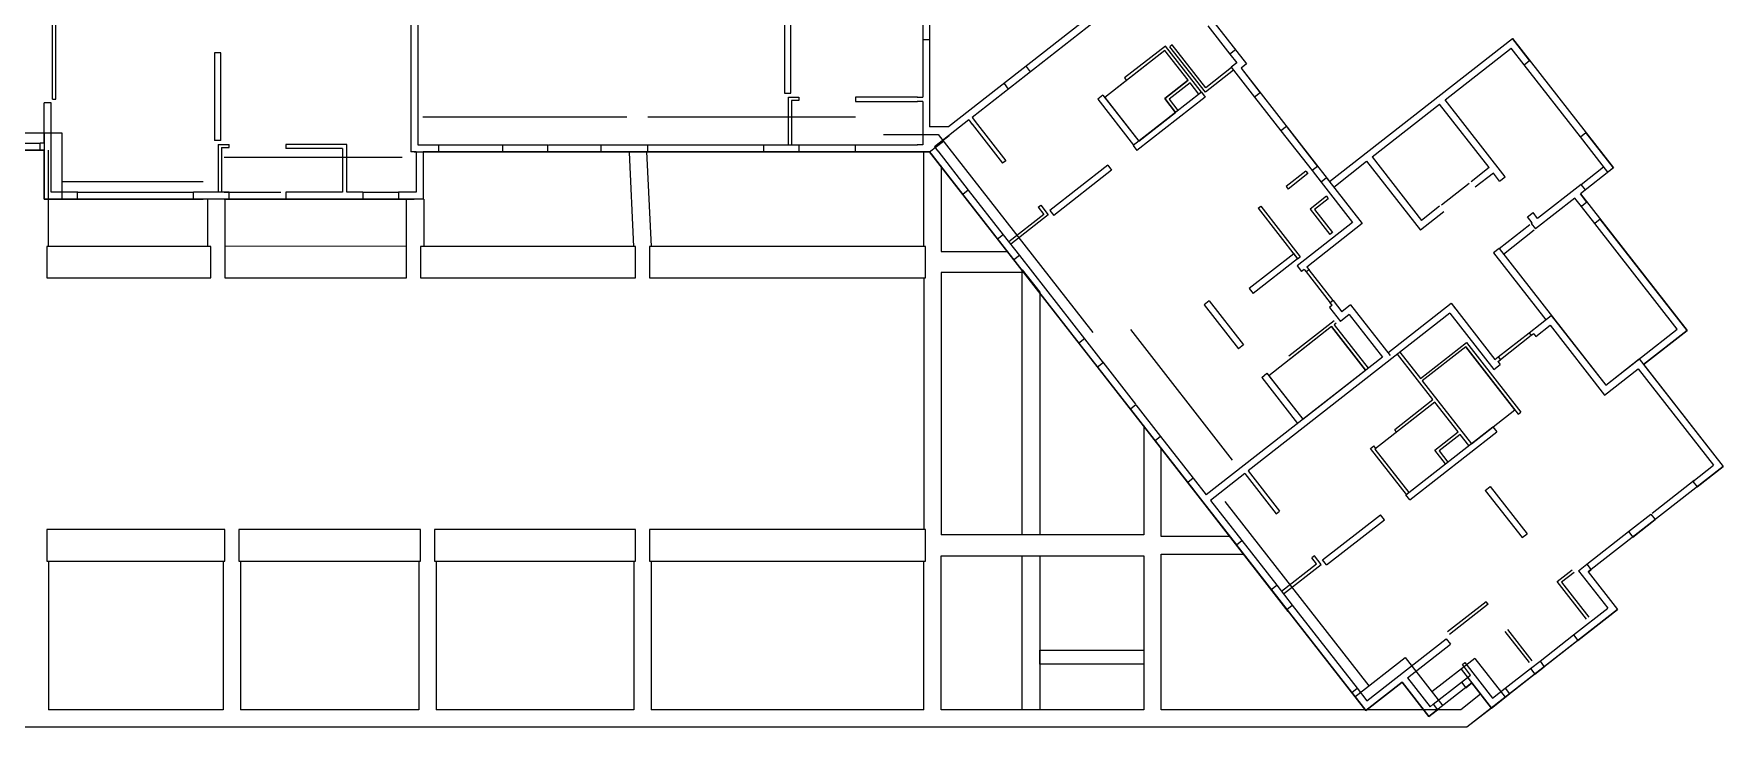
# Model space of a CAD drawing. Header units: metres. Extents: x -681087 to 1033303, y 74272 to 2630761.
# Drawn here: x 284734 to 333086, y 2090534 to 2110362 of the extents above; entities that cross this region are included whole.
import ezdxf

# ---------------------------------------------------------------- set-up
doc = ezdxf.new("R2010")
doc.units = ezdxf.units.M
for name, color, linetype in [('SKELETON_CLEAN', 7, 'Continuous'), ('SKELETON_ISOLATED', 1, 'Continuous'), ('SKELETON_ORIGINAL', 8, 'Continuous')]:
    doc.layers.add(name, color=color, linetype=linetype)

msp = doc.modelspace()

# ---------------------------------------------------------------- linework, layer by layer
at = {"layer": 'SKELETON_CLEAN'}
for p, q in [((310174, 2116784), (310174, 2108549)), ((310374, 2113476), (310374, 2107701)), ((295524, 2112754), (295524, 2106984)), ((317050, 2112238), (311589, 2107971)), ((317207, 2112361), (319442, 2109501)), ((306224, 2111164), (306224, 2108664)), ((306404, 2108664), (306404, 2111164)), ((285274, 2108494), (285274, 2110944)), ((285364, 2108494), (285364, 2110944)), ((295724, 2110884), (295724, 2107184)), ((314707, 2110662), (310918, 2107701)), ((318339, 2110587), (318967, 2109783)), ((321815, 2106139), (327051, 2110230)), ((327544, 2109599), (327051, 2110230)), ((327051, 2110230), (329945, 2106526)), ((290084, 2109814), (289904, 2109814)), ((289904, 2109814), (289904, 2107314)), ((290084, 2107314), (290084, 2109814)), ((317106, 2109884), (315700, 2108785)), ((317122, 2110010), (315955, 2109099)), ((317771, 2109033), (317106, 2109884)), ((318150, 2108694), (317122, 2110010)), ((317319, 2110050), (317248, 2109994)), ((318264, 2108694), (317248, 2109994)), ((318279, 2108821), (317319, 2110050)), ((319125, 2109906), (318967, 2109783)), ((318967, 2109783), (319161, 2109535)), ((319125, 2109906), (319442, 2109501)), ((325126, 2108472), (327017, 2109949)), ((327386, 2109476), (327017, 2109949)), ((327386, 2109476), (327544, 2109599)), ((319072, 2109325), (318264, 2108694)), ((319016, 2109396), (318279, 2108821)), ((319161, 2109535), (319004, 2109412)), ((319004, 2109412), (319675, 2108553)), ((319442, 2109501), (319285, 2109378)), ((319285, 2109378), (319832, 2108676)), ((319285, 2109378), (321815, 2106139)), ((328999, 2107412), (327386, 2109476)), ((306224, 2108664), (306404, 2108664)), ((315955, 2109099), (316011, 2109028)), ((318150, 2108694), (316196, 2107167)), ((317771, 2109033), (317101, 2108509)), ((317826, 2108962), (317228, 2108494)), ((318079, 2108639), (317826, 2108962)), ((318150, 2108694), (318261, 2108552)), ((319832, 2108676), (319675, 2108553)), ((285234, 2108384), (285034, 2108384)), ((285034, 2107234), (285034, 2108384)), ((285234, 2105834), (285234, 2108384)), ((285274, 2108494), (285364, 2108494)), ((306334, 2107184), (306334, 2108549)), ((306334, 2108549), (306634, 2108549)), ((306634, 2108459), (306424, 2108459)), ((306424, 2108459), (306424, 2107184)), ((306634, 2108549), (306634, 2108459)), ((310024, 2108549), (308254, 2108549)), ((308254, 2108549), (308254, 2108429)), ((308254, 2108429), (310024, 2108429)), ((310014, 2108549), (310174, 2108549)), ((310174, 2108429), (310014, 2108429)), ((310174, 2108429), (310174, 2107184)), ((315333, 2108612), (315183, 2108495)), ((315183, 2108495), (316211, 2107179)), ((315333, 2108612), (316361, 2107296)), ((315388, 2108542), (316361, 2107296)), ((318261, 2108552), (316306, 2107025)), ((317101, 2108509), (317409, 2108115)), ((317228, 2108494), (317480, 2108171)), ((319675, 2108553), (320426, 2107592)), ((323037, 2106840), (324968, 2108348)), ((326384, 2106536), (324968, 2108348)), ((326843, 2106273), (325126, 2108472)), ((310918, 2107701), (310374, 2107701)), ((311587, 2107779), (312461, 2106660)), ((311589, 2107971), (311687, 2107845)), ((311681, 2107853), (312555, 2106734)), ((316361, 2107296), (317409, 2108115)), ((320584, 2107715), (320426, 2107592)), ((320584, 2107715), (321476, 2106572)), ((283564, 2107534), (285534, 2107534)), ((283899, 2107234), (284919, 2107234)), ((285034, 2107234), (284919, 2107234)), ((284919, 2107034), (284919, 2107234)), ((285034, 2107534), (285034, 2105634)), ((285534, 2107534), (285534, 2105634)), ((290084, 2107314), (289904, 2107314)), ((290014, 2107199), (290014, 2105834)), ((290014, 2107199), (290324, 2107199)), ((290324, 2107109), (290324, 2107199)), ((293694, 2107199), (291944, 2107199)), ((291944, 2107199), (291944, 2107079)), ((293694, 2105834), (293694, 2107199)), ((295724, 2107184), (296324, 2107184)), ((296324, 2106984), (296324, 2107184)), ((296324, 2107184), (298144, 2107184)), ((298144, 2107184), (298144, 2106984)), ((298144, 2107184), (299444, 2107184)), ((299444, 2106984), (299444, 2107184)), ((300964, 2107184), (300964, 2106984)), ((300964, 2107184), (302304, 2107184)), ((302304, 2106984), (302304, 2107184)), ((302304, 2107184), (305624, 2107184)), ((305624, 2106984), (305624, 2107184)), ((305624, 2107184), (306634, 2107184)), ((306634, 2107184), (306634, 2106984)), ((306634, 2107184), (308254, 2107184)), ((308254, 2106984), (308254, 2107184)), ((308254, 2107184), (310024, 2107184)), ((309054, 2107484), (310618, 2107484)), ((310174, 2107184), (310014, 2107184)), ((310618, 2107484), (315041, 2101823)), ((320426, 2107592), (321319, 2106449)), ((328999, 2107412), (329157, 2107535)), ((329787, 2106403), (328999, 2107412)), ((329945, 2106526), (329157, 2107535)), ((285034, 2107034), (283064, 2107034)), ((285034, 2107034), (284919, 2107034)), ((285034, 2105634), (285034, 2107034)), ((290104, 2107109), (290104, 2105834)), ((290104, 2107109), (290324, 2107109)), ((293574, 2107079), (291944, 2107079)), ((293574, 2107079), (293574, 2105834)), ((295674, 2106984), (295524, 2106984)), ((295624, 2106984), (296324, 2106984)), ((295674, 2106984), (295674, 2105834)), ((295874, 2106984), (295874, 2105634)), ((298144, 2106984), (299444, 2106984)), ((300964, 2106984), (302304, 2106984)), ((302304, 2106984), (308254, 2106984)), ((305624, 2106984), (306634, 2106984)), ((308654, 2106984), (310199, 2106984)), ((310374, 2106984), (310014, 2106984)), ((310204, 2104284), (310204, 2106984)), ((310374, 2106984), (310454, 2106882)), ((310374, 2106984), (314647, 2101516)), ((310448, 2106890), (311322, 2105771)), ((310605, 2107013), (311480, 2105894)), ((312555, 2106734), (312461, 2106660)), ((316196, 2107167), (316306, 2107025)), ((321938, 2105981), (322880, 2106717)), ((322880, 2106717), (324419, 2104747)), ((323037, 2106840), (324453, 2105028)), ((310704, 2106586), (310704, 2104134)), ((315471, 2106601), (313816, 2105308)), ((315581, 2106459), (313927, 2105166)), ((315471, 2106601), (315581, 2106459)), ((321139, 2106436), (320575, 2105995)), ((321194, 2106365), (320631, 2105924)), ((321139, 2106436), (321194, 2106365)), ((321476, 2106572), (321319, 2106449)), ((321319, 2106449), (321577, 2106118)), ((321735, 2106241), (321577, 2106118)), ((321735, 2106241), (322757, 2104933)), ((326384, 2106536), (325868, 2106133)), ((326507, 2106378), (325991, 2105975)), ((326686, 2106150), (326507, 2106378)), ((326686, 2106150), (326843, 2106273)), ((329945, 2106526), (328999, 2105787)), ((329018, 2106056), (329664, 2106561)), ((329945, 2106526), (329787, 2106403)), ((285994, 2105834), (285234, 2105834)), ((285984, 2105634), (285984, 2105834)), ((285984, 2105834), (289304, 2105834)), ((289304, 2105634), (289304, 2105834)), ((290324, 2105834), (289304, 2105834)), ((290324, 2105634), (290324, 2105834)), ((293574, 2105834), (291944, 2105834)), ((291944, 2105834), (291944, 2105634)), ((294154, 2105834), (293694, 2105834)), ((294154, 2105834), (294154, 2105634)), ((294154, 2105834), (295174, 2105834)), ((295514, 2105834), (295174, 2105834)), ((295174, 2105834), (295174, 2105634)), ((295674, 2105834), (295514, 2105834)), ((311480, 2105894), (311322, 2105771)), ((311480, 2105894), (312477, 2104617)), ((320575, 2105995), (320631, 2105924)), ((321577, 2106118), (322476, 2104968)), ((329018, 2106056), (327773, 2105083)), ((329141, 2105898), (328999, 2105787)), ((329184, 2105551), (328999, 2105787)), ((329141, 2105898), (329018, 2106056)), ((285984, 2105634), (285034, 2105634)), ((295874, 2105634), (285034, 2105634)), ((285034, 2105634), (289584, 2105634)), ((290324, 2105634), (289304, 2105634)), ((290202, 2105634), (290202, 2104284)), ((294154, 2105634), (291944, 2105634)), ((295174, 2105634), (295624, 2105634)), ((295874, 2105634), (295514, 2105634)), ((313482, 2105402), (313553, 2105458)), ((313482, 2105402), (313642, 2105197)), ((313553, 2105458), (313768, 2105182)), ((313816, 2105308), (313927, 2105166)), ((319780, 2105373), (319851, 2105429)), ((319780, 2105373), (320906, 2103931)), ((319851, 2105429), (320977, 2103987)), ((321727, 2105715), (321262, 2105352)), ((321262, 2105352), (321829, 2104627)), ((321783, 2105644), (321389, 2105336)), ((321389, 2105336), (321900, 2104682)), ((321727, 2105715), (321783, 2105644)), ((325093, 2105273), (324419, 2104747)), ((324969, 2105431), (324453, 2105028)), ((327486, 2105125), (327644, 2105249)), ((327773, 2105083), (327644, 2105249)), ((328842, 2105664), (327715, 2104784)), ((329026, 2105428), (328842, 2105664)), ((329184, 2105551), (329026, 2105428)), ((329408, 2104939), (329026, 2105428)), ((313642, 2105197), (312637, 2104412)), ((313768, 2105182), (312693, 2104342)), ((322476, 2104968), (320888, 2103727)), ((322757, 2104933), (321169, 2103693)), ((326670, 2104221), (327552, 2104911)), ((327615, 2104960), (327486, 2105125)), ((327615, 2104960), (327592, 2104941)), ((327592, 2104941), (327715, 2104784)), ((329566, 2105062), (329408, 2104939)), ((331772, 2101913), (329408, 2104939)), ((285104, 2104284), (285104, 2103384)), ((289804, 2104284), (285104, 2104284)), ((289804, 2103384), (289804, 2104284)), ((295404, 2104285), (290204, 2104284)), ((290204, 2104284), (290204, 2103384)), ((295404, 2103385), (295404, 2104285)), ((295804, 2104284), (295804, 2103384)), ((301953, 2104284), (295804, 2104284)), ((301953, 2103384), (301953, 2104284)), ((302353, 2104284), (302353, 2103384)), ((310253, 2104284), (302353, 2104284)), ((310253, 2103384), (310253, 2104284)), ((312477, 2104617), (312319, 2104494)), ((312319, 2104494), (312787, 2103895)), ((312477, 2104617), (312945, 2104018)), ((321900, 2104682), (321829, 2104627)), ((310704, 2104134), (312619, 2104134)), ((312945, 2104018), (312787, 2103895)), ((312945, 2104018), (314804, 2101639)), ((320795, 2104073), (319519, 2103076)), ((320906, 2103931), (319630, 2102934)), ((320795, 2104073), (320906, 2103931)), ((320906, 2103931), (320977, 2103987)), ((326670, 2104221), (326512, 2104098)), ((326512, 2104098), (328008, 2102183)), ((326670, 2104221), (329723, 2100313)), ((285104, 2103384), (289804, 2103384)), ((290204, 2103384), (295404, 2103385)), ((295804, 2103384), (301953, 2103384)), ((302353, 2103384), (310253, 2103384)), ((313088, 2103534), (310704, 2103534)), ((310704, 2103534), (310704, 2096034)), ((313024, 2096034), (313024, 2103617)), ((313024, 2103617), (313524, 2102977)), ((320888, 2103727), (321018, 2103562)), ((321096, 2103623), (321018, 2103562)), ((321096, 2103623), (321152, 2103552)), ((321231, 2103614), (321152, 2103552)), ((321152, 2103552), (321841, 2102670)), ((321169, 2103693), (321231, 2103614)), ((321920, 2102731), (321231, 2103614)), ((313524, 2102977), (313524, 2096034)), ((319519, 2103076), (319630, 2102934)), ((318372, 2102725), (318230, 2102614)), ((318230, 2102614), (319215, 2101354)), ((318372, 2102725), (319357, 2101464)), ((325264, 2102374), (319488, 2097861)), ((321897, 2102599), (321818, 2102537)), ((321818, 2102537), (322132, 2102135)), ((321920, 2102731), (321841, 2102670)), ((321897, 2102599), (321841, 2102670)), ((321920, 2102731), (322166, 2102416)), ((322419, 2102613), (322166, 2102416)), ((322419, 2102613), (323551, 2101163)), ((323490, 2101242), (325298, 2102655)), ((325264, 2102374), (326520, 2100767)), ((325298, 2102655), (325421, 2102497)), ((325298, 2102655), (326554, 2101047)), ((321879, 2101988), (320393, 2100828)), ((321879, 2101988), (322851, 2100743)), ((322005, 2102087), (321950, 2102044)), ((321950, 2102044), (322922, 2100799)), ((322384, 2102332), (322132, 2102135)), ((322384, 2102332), (323332, 2101119)), ((327531, 2101811), (328166, 2102306)), ((327725, 2101708), (328131, 2102026)), ((328131, 2102026), (329689, 2100032)), ((328166, 2102306), (329723, 2100313)), ((329723, 2100313), (331772, 2101913)), ((330808, 2100906), (332053, 2101879)), ((314804, 2101639), (314647, 2101516)), ((314647, 2101516), (315182, 2100830)), ((314804, 2101639), (315340, 2100953)), ((319357, 2101464), (319215, 2101354)), ((324418, 2100508), (325734, 2101536)), ((325719, 2101410), (324474, 2100437)), ((325719, 2101410), (327221, 2099487)), ((327123, 2099613), (325719, 2101410)), ((325734, 2101536), (327292, 2099543)), ((326649, 2101121), (327531, 2101811)), ((327593, 2101732), (326710, 2101042)), ((327531, 2101811), (327593, 2101732)), ((327664, 2101787), (327593, 2101732)), ((327664, 2101787), (327725, 2101708)), ((315340, 2100953), (315182, 2100830)), ((323332, 2101119), (318289, 2097179)), ((324778, 2099901), (323763, 2101201)), ((323834, 2101257), (324418, 2100508)), ((326520, 2100767), (326701, 2100908)), ((326554, 2101047), (326649, 2101121)), ((326639, 2100987), (326710, 2101042)), ((326639, 2100987), (326701, 2100908)), ((326649, 2101121), (326710, 2101042)), ((329723, 2100313), (330685, 2101064)), ((330685, 2101064), (333086, 2097990)), ((330808, 2100906), (333086, 2097990)), ((319877, 2100538), (320027, 2100655)), ((319877, 2100538), (320905, 2099222)), ((320027, 2100655), (321055, 2099339)), ((320082, 2100585), (321055, 2099339)), ((321055, 2099339), (322851, 2100743)), ((324474, 2100437), (325878, 2098640)), ((329689, 2100032), (330650, 2100783)), ((330650, 2100783), (332805, 2098025)), ((316276, 2099755), (316118, 2099632)), ((316118, 2099632), (316826, 2098726)), ((316276, 2099755), (316984, 2098849)), ((324834, 2099830), (323116, 2098488)), ((323683, 2099045), (324778, 2099901)), ((324834, 2099830), (323739, 2098974)), ((325499, 2098979), (324834, 2099830)), ((325878, 2098640), (327123, 2099613)), ((327221, 2099487), (327292, 2099543)), ((316504, 2099162), (316504, 2096034)), ((323739, 2098974), (323683, 2099045)), ((324002, 2097175), (326492, 2099121)), ((324113, 2097033), (326603, 2098979)), ((324829, 2098456), (325499, 2098979)), ((326492, 2099121), (326603, 2098979)), ((316984, 2098849), (316826, 2098726)), ((316984, 2098849), (317920, 2097651)), ((317004, 2095984), (317004, 2098522)), ((322990, 2098503), (323084, 2098577)), ((324018, 2097187), (322990, 2098503)), ((323140, 2098506), (323084, 2098577)), ((323140, 2098506), (323116, 2098488)), ((323116, 2098488), (324089, 2097243)), ((325554, 2098908), (324955, 2098440)), ((325807, 2098585), (325554, 2098908)), ((324089, 2097243), (325137, 2098062)), ((325137, 2098062), (324829, 2098456)), ((324955, 2098440), (325208, 2098117)), ((333086, 2097990), (329225, 2094974)), ((332214, 2097563), (332805, 2098025)), ((332337, 2097406), (333086, 2097990)), ((317920, 2097651), (317762, 2097528)), ((317762, 2097528), (318193, 2096977)), ((317920, 2097651), (318289, 2097179)), ((319393, 2097787), (318412, 2097021)), ((319393, 2097787), (320292, 2096637)), ((319488, 2097861), (320387, 2096711)), ((332214, 2097563), (332337, 2097406)), ((318412, 2097021), (319311, 2095870)), ((324113, 2097033), (324002, 2097175)), ((326276, 2097302), (326418, 2097413)), ((326276, 2097302), (327329, 2095955)), ((326418, 2097413), (327471, 2096065)), ((318193, 2096977), (319153, 2095747)), ((320292, 2096637), (320387, 2096711)), ((321622, 2095316), (323277, 2096609)), ((323388, 2096467), (323277, 2096609)), ((330378, 2096129), (331016, 2096627)), ((331016, 2096627), (331139, 2096470)), ((285104, 2096184), (285104, 2095284)), ((290204, 2096184), (285104, 2096184)), ((290204, 2095284), (290204, 2096184)), ((290604, 2096184), (290604, 2095284)), ((295804, 2096184), (290604, 2096184)), ((295804, 2095284), (295804, 2096184)), ((296204, 2096184), (296204, 2095284)), ((301954, 2096184), (296204, 2096184)), ((301954, 2095284), (301954, 2096184)), ((302354, 2096184), (302354, 2095284)), ((310254, 2096184), (302354, 2096184)), ((310254, 2095284), (310254, 2096184)), ((321733, 2095174), (323388, 2096467)), ((327329, 2095955), (327471, 2096065)), ((329180, 2095193), (330378, 2096129)), ((330378, 2096129), (330501, 2095971)), ((330501, 2095971), (331139, 2096470)), ((316504, 2096034), (310704, 2096034)), ((313524, 2096034), (313024, 2096034)), ((318986, 2095984), (317004, 2095984)), ((319153, 2095747), (319311, 2095870)), ((319311, 2095870), (320308, 2094594)), ((285104, 2095284), (290204, 2095284)), ((285154, 2095284), (285154, 2091034)), ((290154, 2095284), (290154, 2091034)), ((290604, 2095284), (295804, 2095284)), ((290654, 2095284), (290654, 2091034)), ((295754, 2095284), (295754, 2091034)), ((296204, 2095284), (301954, 2095284)), ((296254, 2095284), (296254, 2091034)), ((301904, 2095284), (301904, 2091034)), ((302354, 2095284), (310254, 2095284)), ((302404, 2095284), (302404, 2091034)), ((310204, 2091034), (310204, 2095284)), ((310704, 2091034), (310704, 2095434)), ((310704, 2095434), (316504, 2095434)), ((313024, 2095434), (313524, 2095434)), ((313024, 2091034), (313024, 2095434)), ((313524, 2095434), (313524, 2091034)), ((316504, 2095434), (316504, 2091034)), ((317004, 2091034), (317004, 2095484)), ((317004, 2095484), (319377, 2095484)), ((320444, 2094420), (321448, 2095205)), ((320499, 2094350), (321575, 2095190)), ((321384, 2095434), (321313, 2095379)), ((321448, 2095205), (321313, 2095379)), ((321575, 2095190), (321384, 2095434)), ((321733, 2095174), (321622, 2095316)), ((328944, 2095008), (329180, 2095193)), ((329180, 2095193), (329303, 2095035)), ((328336, 2094698), (328761, 2095031)), ((329173, 2093626), (328336, 2094698)), ((328817, 2094960), (328462, 2094683)), ((328462, 2094683), (329244, 2093682)), ((328944, 2095008), (329781, 2093937)), ((329225, 2094974), (329303, 2095035)), ((329225, 2094974), (330062, 2093902)), ((320151, 2094471), (320308, 2094594)), ((320151, 2094471), (320594, 2093903)), ((320308, 2094594), (320752, 2094026)), ((326299, 2094122), (325196, 2093260)), ((326354, 2094051), (326299, 2094122)), ((320594, 2093903), (320752, 2094026)), ((320752, 2094026), (322611, 2091647)), ((326354, 2094051), (325251, 2093189)), ((330062, 2093902), (326453, 2091082)), ((328804, 2093173), (329781, 2093937)), ((328927, 2093016), (330062, 2093902)), ((327843, 2092422), (328804, 2093173)), ((328804, 2093173), (328927, 2093016)), ((313524, 2092734), (316504, 2092734)), ((313524, 2092334), (313524, 2092734)), ((316504, 2092734), (316504, 2092334)), ((322888, 2091292), (325157, 2093065)), ((324051, 2091947), (325281, 2092908)), ((325157, 2093065), (325281, 2092908)), ((316504, 2092334), (313524, 2092334)), ((322546, 2091405), (323980, 2092526)), ((323980, 2092526), (325057, 2091147)), ((325979, 2092501), (324749, 2091541)), ((325622, 2092324), (325693, 2092380)), ((325856, 2092025), (325622, 2092324)), ((325693, 2092380), (326487, 2091363)), ((328257, 2092492), (325750, 2090534)), ((325979, 2092501), (326847, 2091390)), ((326850, 2091646), (327575, 2092213)), ((327575, 2092213), (327843, 2092422)), ((327575, 2092213), (327698, 2092055)), ((327698, 2092055), (327966, 2092264)), ((327843, 2092422), (327966, 2092264)), ((322853, 2091011), (323894, 2091824)), ((323894, 2091824), (324663, 2090839)), ((324051, 2091947), (324698, 2091120)), ((325892, 2091799), (324663, 2090839)), ((324788, 2091191), (325592, 2091818)), ((325592, 2091818), (325856, 2092025)), ((325592, 2091818), (325715, 2091661)), ((325715, 2091661), (325892, 2091799)), ((325739, 2091996), (326453, 2091082)), ((322453, 2091524), (322611, 2091647)), ((322453, 2091524), (322853, 2091011)), ((322611, 2091647), (322888, 2091292)), ((326144, 2091476), (325578, 2091034)), ((326453, 2091082), (326973, 2091489)), ((326453, 2091082), (326847, 2091390)), ((326487, 2091363), (326850, 2091646)), ((326850, 2091646), (326973, 2091489)), ((290154, 2091034), (285154, 2091034)), ((295754, 2091034), (290654, 2091034)), ((301904, 2091034), (296254, 2091034)), ((310204, 2091034), (302404, 2091034)), ((316504, 2091034), (310704, 2091034)), ((313524, 2091034), (313024, 2091034)), ((325578, 2091034), (317004, 2091034)), ((324663, 2090839), (324911, 2091033)), ((324698, 2091120), (324788, 2091191)), ((324788, 2091191), (324911, 2091033)), ((325750, 2090534), (270984, 2090534))]:
    msp.add_line(p, q, dxfattribs=at)
at = {"layer": 'SKELETON_ISOLATED'}
for p, q in [((310374, 2110194), (310174, 2110194)), ((313132, 2109431), (313255, 2109274)), ((312502, 2108939), (312625, 2108781)), ((295873, 2107984), (301704, 2107984)), ((302304, 2107984), (308254, 2107984)), ((311494, 2107898), (311593, 2107771)), ((299464, 2107184), (300984, 2107184)), ((310934, 2107441), (310641, 2107212)), ((285154, 2104284), (285154, 2107034)), ((290184, 2106834), (295273, 2106834)), ((303123, 2106984), (298789, 2106984)), ((301773, 2106972), (301901, 2104284)), ((302272, 2106996), (302401, 2104284)), ((310513, 2107131), (310612, 2107005)), ((285534, 2106134), (289584, 2106134)), ((290184, 2105834), (291804, 2105834)), ((325025, 2105474), (325813, 2106090)), ((289702, 2105634), (289702, 2104284)), ((290184, 2105634), (295273, 2105634)), ((295393, 2105634), (295393, 2104285)), ((295893, 2105634), (295893, 2104284)), ((326793, 2104064), (327675, 2104753)), ((330526, 2103833), (330809, 2103471)), ((310204, 2103384), (310204, 2096184)), ((316119, 2101905), (319034, 2098173)), ((321949, 2102158), (320649, 2101142)), ((315016, 2101043), (317931, 2097311)), ((315328, 2100969), (316263, 2099771)), ((320639, 2093846), (316614, 2098998)), ((331056, 2096658), (332253, 2097594)), ((318818, 2096989), (322940, 2091713)), ((327545, 2092380), (326850, 2093271)), ((327616, 2092436), (326921, 2093326))]:
    msp.add_line(p, q, dxfattribs=at)
at = {"layer": 'SKELETON_ORIGINAL'}
for p, q in [((310174, 2116784), (310174, 2108549)), ((310374, 2113476), (310374, 2107701)), ((295524, 2112754), (295524, 2106984)), ((317050, 2112238), (311589, 2107971)), ((317207, 2112361), (319442, 2109501)), ((306224, 2111164), (306224, 2108664)), ((306404, 2108664), (306404, 2111164)), ((285274, 2108494), (285274, 2110944)), ((285364, 2108494), (285364, 2110944)), ((295724, 2110884), (295724, 2107184)), ((314707, 2110662), (310918, 2107701)), ((318339, 2110587), (318967, 2109783)), ((310374, 2110194), (310174, 2110194)), ((321815, 2106139), (327051, 2110230)), ((321815, 2106139), (327051, 2110230)), ((327544, 2109599), (327051, 2110230)), ((327051, 2110230), (329945, 2106526)), ((290084, 2109814), (289904, 2109814)), ((289904, 2109814), (289904, 2107314)), ((290084, 2107314), (290084, 2109814)), ((317106, 2109884), (315388, 2108542)), ((317122, 2110010), (315955, 2109099)), ((317106, 2109884), (316011, 2109028)), ((317771, 2109033), (317106, 2109884)), ((317771, 2109033), (317106, 2109884)), ((318150, 2108694), (317122, 2110010)), ((317319, 2110050), (317248, 2109994)), ((318264, 2108694), (317248, 2109994)), ((318279, 2108821), (317319, 2110050)), ((319125, 2109906), (318967, 2109783)), ((318967, 2109783), (319161, 2109535)), ((319125, 2109906), (319442, 2109501)), ((325126, 2108472), (327017, 2109949)), ((327386, 2109476), (327017, 2109949)), ((327386, 2109476), (327544, 2109599)), ((313132, 2109431), (313255, 2109274)), ((319072, 2109325), (318264, 2108694)), ((319016, 2109396), (318279, 2108821)), ((319161, 2109535), (319004, 2109412)), ((319004, 2109412), (319675, 2108553)), ((319442, 2109501), (319285, 2109378)), ((319442, 2109501), (319285, 2109378)), ((319285, 2109378), (319832, 2108676)), ((319285, 2109378), (321815, 2106139)), ((328999, 2107412), (327386, 2109476)), ((306224, 2108664), (306404, 2108664)), ((312502, 2108939), (312625, 2108781)), ((315955, 2109099), (316011, 2109028)), ((318150, 2108694), (316196, 2107167)), ((317771, 2109033), (317101, 2108509)), ((317101, 2108509), (317771, 2109033)), ((317826, 2108962), (317228, 2108494)), ((318079, 2108639), (317826, 2108962)), ((318150, 2108694), (318261, 2108552)), ((319832, 2108676), (319675, 2108553)), ((285234, 2108384), (285034, 2108384)), ((285034, 2107234), (285034, 2108384)), ((285234, 2105834), (285234, 2108384)), ((285274, 2108494), (285364, 2108494)), ((306334, 2107184), (306334, 2108549)), ((306334, 2108549), (306634, 2108549)), ((306634, 2108459), (306424, 2108459)), ((306424, 2108459), (306424, 2107184)), ((306634, 2108549), (306634, 2108459)), ((310024, 2108549), (308254, 2108549)), ((308254, 2108549), (308254, 2108429)), ((308254, 2108429), (310024, 2108429)), ((310014, 2108549), (310174, 2108549)), ((310174, 2108429), (310014, 2108429)), ((310174, 2108429), (310174, 2107184)), ((315333, 2108612), (315183, 2108495)), ((315183, 2108495), (316211, 2107179)), ((315333, 2108612), (316361, 2107296)), ((315388, 2108542), (316361, 2107296)), ((318261, 2108552), (316306, 2107025)), ((317101, 2108509), (317409, 2108115)), ((317409, 2108115), (317101, 2108509)), ((317228, 2108494), (317480, 2108171)), ((319675, 2108553), (320426, 2107592)), ((323037, 2106840), (324968, 2108348)), ((326384, 2106536), (324968, 2108348)), ((326843, 2106273), (325126, 2108472)), ((295873, 2107984), (301704, 2107984)), ((302304, 2107984), (308254, 2107984)), ((310918, 2107701), (310374, 2107701)), ((311494, 2107898), (310513, 2107131)), ((311494, 2107898), (311593, 2107771)), ((311587, 2107779), (312461, 2106660)), ((311589, 2107971), (311687, 2107845)), ((311681, 2107853), (312555, 2106734)), ((316361, 2107296), (317409, 2108115)), ((320584, 2107715), (320426, 2107592)), ((320584, 2107715), (321476, 2106572)), ((283564, 2107534), (285534, 2107534)), ((283899, 2107234), (284919, 2107234)), ((285034, 2107234), (284919, 2107234)), ((284919, 2107034), (284919, 2107234)), ((285034, 2107534), (285034, 2105634)), ((285534, 2107534), (285534, 2105634)), ((290084, 2107314), (289904, 2107314)), ((290014, 2107199), (290014, 2105834)), ((290014, 2107199), (290324, 2107199)), ((290324, 2107109), (290324, 2107199)), ((293694, 2107199), (291944, 2107199)), ((291944, 2107199), (291944, 2107079)), ((293694, 2105834), (293694, 2107199)), ((295724, 2107184), (296324, 2107184)), ((296324, 2106984), (296324, 2107184)), ((296324, 2107184), (298144, 2107184)), ((298144, 2107184), (298144, 2106984)), ((298144, 2107184), (299444, 2107184)), ((299444, 2106984), (299444, 2107184)), ((299464, 2107184), (300984, 2107184)), ((300964, 2107184), (300964, 2106984)), ((300964, 2107184), (302304, 2107184)), ((302304, 2106984), (302304, 2107184)), ((302304, 2107184), (305624, 2107184)), ((305624, 2106984), (305624, 2107184)), ((305624, 2107184), (306634, 2107184)), ((306634, 2107184), (306634, 2106984)), ((306634, 2107184), (308254, 2107184)), ((308254, 2106984), (308254, 2107184)), ((308254, 2107184), (310024, 2107184)), ((309054, 2107484), (310618, 2107484)), ((310174, 2107184), (310014, 2107184)), ((310374, 2106984), (310768, 2107292)), ((310618, 2107484), (315041, 2101823)), ((320426, 2107592), (321319, 2106449)), ((328999, 2107412), (329157, 2107535)), ((329787, 2106403), (328999, 2107412)), ((329945, 2106526), (329157, 2107535)), ((285034, 2107034), (283064, 2107034)), ((283064, 2107034), (285034, 2107034)), ((285034, 2107034), (284919, 2107034)), ((285034, 2105634), (285034, 2107034)), ((285034, 2105634), (285034, 2107034)), ((285154, 2104284), (285154, 2107034)), ((290104, 2107109), (290104, 2105834)), ((290104, 2107109), (290324, 2107109)), ((290184, 2106834), (295273, 2106834)), ((293574, 2107079), (291944, 2107079)), ((293574, 2107079), (293574, 2105834)), ((295674, 2106984), (295524, 2106984)), ((295624, 2106984), (296324, 2106984)), ((295674, 2106984), (295674, 2105834)), ((295873, 2106984), (301704, 2106984)), ((295874, 2106984), (295874, 2105634)), ((310374, 2106984), (295874, 2106984)), ((295874, 2106984), (295874, 2105634)), ((298144, 2106984), (299444, 2106984)), ((300964, 2106984), (302304, 2106984)), ((301773, 2106972), (301901, 2104284)), ((302272, 2106996), (302401, 2104284)), ((302304, 2106984), (308254, 2106984)), ((305624, 2106984), (306634, 2106984)), ((308254, 2106984), (310024, 2106984)), ((309054, 2106984), (310374, 2106984)), ((310374, 2106984), (310014, 2106984)), ((310204, 2104284), (310204, 2106984)), ((310374, 2106984), (310454, 2106882)), ((322853, 2091011), (310374, 2106984)), ((310374, 2106984), (314647, 2101516)), ((310448, 2106890), (311322, 2105771)), ((310513, 2107131), (310612, 2107005)), ((310605, 2107013), (311480, 2105894)), ((312555, 2106734), (312461, 2106660)), ((316196, 2107167), (316306, 2107025)), ((321938, 2105981), (322880, 2106717)), ((322880, 2106717), (324419, 2104747)), ((323037, 2106840), (324453, 2105028)), ((310704, 2106586), (310704, 2104134)), ((315471, 2106601), (313816, 2105308)), ((315581, 2106459), (313927, 2105166)), ((315471, 2106601), (315581, 2106459)), ((321139, 2106436), (320575, 2105995)), ((321194, 2106365), (320631, 2105924)), ((321139, 2106436), (321194, 2106365)), ((321476, 2106572), (321319, 2106449)), ((321319, 2106449), (321577, 2106118)), ((321735, 2106241), (321577, 2106118)), ((321735, 2106241), (322757, 2104933)), ((326384, 2106536), (325868, 2106133)), ((326507, 2106378), (325991, 2105975)), ((326686, 2106150), (326507, 2106378)), ((326686, 2106150), (326843, 2106273)), ((329945, 2106526), (328999, 2105787)), ((329018, 2106056), (329664, 2106561)), ((329945, 2106526), (329787, 2106403)), ((285994, 2105834), (285234, 2105834)), ((285534, 2106134), (289584, 2106134)), ((285984, 2105634), (285984, 2105834)), ((285984, 2105834), (289304, 2105834)), ((289304, 2105634), (289304, 2105834)), ((290324, 2105834), (289304, 2105834)), ((290184, 2105834), (291804, 2105834)), ((290324, 2105634), (290324, 2105834)), ((293574, 2105834), (291944, 2105834)), ((291944, 2105834), (291944, 2105634)), ((294154, 2105834), (293694, 2105834)), ((294154, 2105834), (294154, 2105634)), ((294154, 2105834), (295174, 2105834)), ((295514, 2105834), (295174, 2105834)), ((295174, 2105834), (295174, 2105634)), ((295674, 2105834), (295514, 2105834)), ((311480, 2105894), (311322, 2105771)), ((311480, 2105894), (312477, 2104617)), ((320575, 2105995), (320631, 2105924)), ((321577, 2106118), (322476, 2104968)), ((325025, 2105474), (325813, 2106090)), ((329018, 2106056), (327773, 2105083)), ((329141, 2105898), (328999, 2105787)), ((329184, 2105551), (328999, 2105787)), ((328999, 2105787), (332053, 2101879)), ((329141, 2105898), (329018, 2106056)), ((285984, 2105634), (285034, 2105634)), ((295874, 2105634), (285034, 2105634)), ((285034, 2105634), (289584, 2105634)), ((290324, 2105634), (289304, 2105634)), ((289702, 2105634), (289702, 2104284)), ((290184, 2105634), (295273, 2105634)), ((290202, 2105634), (290202, 2104284)), ((294154, 2105634), (291944, 2105634)), ((295174, 2105634), (295624, 2105634)), ((295393, 2105634), (295393, 2104285)), ((295874, 2105634), (295514, 2105634)), ((295893, 2105634), (295893, 2104284)), ((313482, 2105402), (313553, 2105458)), ((313482, 2105402), (313642, 2105197)), ((313553, 2105458), (313768, 2105182)), ((313816, 2105308), (313927, 2105166)), ((319780, 2105373), (319851, 2105429)), ((319780, 2105373), (320906, 2103931)), ((319851, 2105429), (320977, 2103987)), ((321727, 2105715), (321262, 2105352)), ((321262, 2105352), (321829, 2104627)), ((321783, 2105644), (321389, 2105336)), ((321389, 2105336), (321900, 2104682)), ((321727, 2105715), (321783, 2105644)), ((325093, 2105273), (324419, 2104747)), ((324969, 2105431), (324453, 2105028)), ((327486, 2105125), (327644, 2105249)), ((327773, 2105083), (327644, 2105249)), ((328842, 2105664), (327715, 2104784)), ((329026, 2105428), (328842, 2105664)), ((329184, 2105551), (329026, 2105428)), ((329408, 2104939), (329026, 2105428)), ((313642, 2105197), (312637, 2104412)), ((313768, 2105182), (312693, 2104342)), ((322476, 2104968), (320888, 2103727)), ((322757, 2104933), (321169, 2103693)), ((326670, 2104221), (327552, 2104911)), ((327615, 2104960), (327486, 2105125)), ((327615, 2104960), (327592, 2104941)), ((327592, 2104941), (327715, 2104784)), ((329566, 2105062), (329408, 2104939)), ((331772, 2101913), (329408, 2104939)), ((332053, 2101879), (329566, 2105062)), ((285104, 2104284), (285104, 2103384)), ((289804, 2104284), (285104, 2104284)), ((289804, 2103384), (289804, 2104284)), ((295404, 2104285), (290204, 2104284)), ((290204, 2104284), (290204, 2103384)), ((295404, 2103385), (295404, 2104285)), ((295804, 2104284), (295804, 2103384)), ((301953, 2104284), (295804, 2104284)), ((301953, 2103384), (301953, 2104284)), ((302353, 2104284), (302353, 2103384)), ((310253, 2104284), (302353, 2104284)), ((310253, 2103384), (310253, 2104284)), ((312477, 2104617), (312319, 2104494)), ((312319, 2104494), (312787, 2103895)), ((312477, 2104617), (312945, 2104018)), ((321900, 2104682), (321829, 2104627)), ((326793, 2104064), (327675, 2104753)), ((310704, 2104134), (312619, 2104134)), ((312945, 2104018), (312787, 2103895)), ((312945, 2104018), (314804, 2101639)), ((320795, 2104073), (319519, 2103076)), ((320906, 2103931), (319630, 2102934)), ((320795, 2104073), (320906, 2103931)), ((320906, 2103931), (320977, 2103987)), ((326670, 2104221), (326512, 2104098)), ((326512, 2104098), (328008, 2102183)), ((326670, 2104221), (329723, 2100313)), ((285104, 2103384), (289804, 2103384)), ((290204, 2103384), (295404, 2103385)), ((295804, 2103384), (301953, 2103384)), ((302353, 2103384), (310253, 2103384)), ((310204, 2103384), (310204, 2096184)), ((313088, 2103534), (310704, 2103534)), ((310704, 2103534), (310704, 2096034)), ((313024, 2096034), (313024, 2103617)), ((313024, 2103617), (313524, 2102977)), ((320888, 2103727), (321018, 2103562)), ((321096, 2103623), (321018, 2103562)), ((321096, 2103623), (321152, 2103552)), ((321231, 2103614), (321152, 2103552)), ((321152, 2103552), (321841, 2102670)), ((321169, 2103693), (321231, 2103614)), ((321920, 2102731), (321231, 2103614)), ((313524, 2102977), (313524, 2096034)), ((319519, 2103076), (319630, 2102934)), ((318372, 2102725), (318230, 2102614)), ((318230, 2102614), (319215, 2101354)), ((318372, 2102725), (319357, 2101464)), ((325264, 2102374), (319488, 2097861)), ((321897, 2102599), (321818, 2102537)), ((321818, 2102537), (322132, 2102135)), ((321920, 2102731), (321841, 2102670)), ((321897, 2102599), (321841, 2102670)), ((321920, 2102731), (322166, 2102416)), ((322419, 2102613), (322166, 2102416)), ((322419, 2102613), (323551, 2101163)), ((323490, 2101242), (325298, 2102655)), ((325264, 2102374), (326520, 2100767)), ((325298, 2102655), (325421, 2102497)), ((325298, 2102655), (326554, 2101047)), ((316119, 2101905), (319034, 2098173)), ((321879, 2101988), (320082, 2100585)), ((321949, 2102158), (320649, 2101142)), ((321879, 2101988), (320705, 2101071)), ((321879, 2101988), (322851, 2100743)), ((322851, 2100743), (321879, 2101988)), ((322005, 2102087), (321950, 2102044)), ((321950, 2102044), (322922, 2100799)), ((322384, 2102332), (322132, 2102135)), ((322384, 2102332), (323332, 2101119)), ((327531, 2101811), (328166, 2102306)), ((327725, 2101708), (328131, 2102026)), ((328131, 2102026), (329689, 2100032)), ((328166, 2102306), (329723, 2100313)), ((329723, 2100313), (331772, 2101913)), ((330808, 2100906), (332053, 2101879)), ((332053, 2101879), (330808, 2100906)), ((314804, 2101639), (314647, 2101516)), ((314647, 2101516), (315182, 2100830)), ((314804, 2101639), (315340, 2100953)), ((319357, 2101464), (319215, 2101354)), ((324418, 2100508), (325734, 2101536)), ((325719, 2101410), (324474, 2100437)), ((325719, 2101410), (324474, 2100437)), ((325719, 2101410), (327221, 2099487)), ((327123, 2099613), (325719, 2101410)), ((325734, 2101536), (327292, 2099543)), ((326649, 2101121), (327531, 2101811)), ((327593, 2101732), (326710, 2101042)), ((327531, 2101811), (327593, 2101732)), ((327664, 2101787), (327593, 2101732)), ((327664, 2101787), (327725, 2101708)), ((315016, 2101043), (317931, 2097311)), ((315340, 2100953), (315182, 2100830)), ((315328, 2100969), (316263, 2099771)), ((323332, 2101119), (318289, 2097179)), ((324778, 2099901), (323763, 2101201)), ((323834, 2101257), (324418, 2100508)), ((326520, 2100767), (326701, 2100908)), ((326554, 2101047), (326649, 2101121)), ((326639, 2100987), (326710, 2101042)), ((326639, 2100987), (326701, 2100908)), ((326649, 2101121), (326710, 2101042)), ((329723, 2100313), (330685, 2101064)), ((330685, 2101064), (333086, 2097990)), ((330808, 2100906), (333086, 2097990)), ((319877, 2100538), (320027, 2100655)), ((319877, 2100538), (320905, 2099222)), ((320027, 2100655), (321055, 2099339)), ((320082, 2100585), (321055, 2099339)), ((321055, 2099339), (322851, 2100743)), ((324474, 2100437), (325878, 2098640)), ((324474, 2100437), (325878, 2098640)), ((329689, 2100032), (330650, 2100783)), ((330650, 2100783), (332805, 2098025)), ((316276, 2099755), (316118, 2099632)), ((316118, 2099632), (316826, 2098726)), ((316276, 2099755), (316984, 2098849)), ((324834, 2099830), (323116, 2098488)), ((323683, 2099045), (324778, 2099901)), ((324834, 2099830), (323739, 2098974)), ((325499, 2098979), (324834, 2099830)), ((325499, 2098979), (324834, 2099830)), ((325878, 2098640), (327123, 2099613)), ((327221, 2099487), (327292, 2099543)), ((316504, 2099162), (316504, 2096034)), ((323739, 2098974), (323683, 2099045)), ((324002, 2097175), (326492, 2099121)), ((324113, 2097033), (326603, 2098979)), ((324829, 2098456), (325499, 2098979)), ((324829, 2098456), (325499, 2098979)), ((326492, 2099121), (326603, 2098979)), ((316984, 2098849), (316826, 2098726)), ((316984, 2098849), (317920, 2097651)), ((317004, 2095984), (317004, 2098522)), ((322990, 2098503), (323084, 2098577)), ((324018, 2097187), (322990, 2098503)), ((323140, 2098506), (323084, 2098577)), ((323140, 2098506), (323116, 2098488)), ((323116, 2098488), (324089, 2097243)), ((323116, 2098488), (324089, 2097243)), ((325554, 2098908), (324955, 2098440)), ((325807, 2098585), (325554, 2098908)), ((324089, 2097243), (325137, 2098062)), ((325137, 2098062), (324829, 2098456)), ((325137, 2098062), (324829, 2098456)), ((324955, 2098440), (325208, 2098117)), ((333086, 2097990), (329225, 2094974)), ((332214, 2097563), (332805, 2098025)), ((332337, 2097406), (333086, 2097990)), ((317920, 2097651), (317762, 2097528)), ((317762, 2097528), (318193, 2096977)), ((317920, 2097651), (318289, 2097179)), ((319393, 2097787), (318412, 2097021)), ((319393, 2097787), (320292, 2096637)), ((319488, 2097861), (320387, 2096711)), ((331056, 2096658), (332253, 2097594)), ((332214, 2097563), (332337, 2097406)), ((318412, 2097021), (319311, 2095870)), ((324113, 2097033), (324002, 2097175)), ((326276, 2097302), (326418, 2097413)), ((326276, 2097302), (327329, 2095955)), ((326418, 2097413), (327471, 2096065)), ((318193, 2096977), (319153, 2095747)), ((318424, 2096681), (322853, 2091011)), ((318818, 2096989), (322940, 2091713)), ((320292, 2096637), (320387, 2096711)), ((321622, 2095316), (323277, 2096609)), ((323388, 2096467), (323277, 2096609)), ((330378, 2096129), (331016, 2096627)), ((331016, 2096627), (331139, 2096470)), ((285104, 2096184), (285104, 2095284)), ((290204, 2096184), (285104, 2096184)), ((290204, 2095284), (290204, 2096184)), ((290604, 2096184), (290604, 2095284)), ((295804, 2096184), (290604, 2096184)), ((295804, 2095284), (295804, 2096184)), ((296204, 2096184), (296204, 2095284)), ((301954, 2096184), (296204, 2096184)), ((301954, 2095284), (301954, 2096184)), ((302354, 2096184), (302354, 2095284)), ((310254, 2096184), (302354, 2096184)), ((310254, 2095284), (310254, 2096184)), ((321733, 2095174), (323388, 2096467)), ((327329, 2095955), (327471, 2096065)), ((329180, 2095193), (330378, 2096129)), ((330378, 2096129), (330501, 2095971)), ((330501, 2095971), (331139, 2096470)), ((316504, 2096034), (310704, 2096034)), ((313524, 2096034), (313024, 2096034)), ((318986, 2095984), (317004, 2095984)), ((319153, 2095747), (319311, 2095870)), ((319311, 2095870), (320308, 2094594)), ((285104, 2095284), (290204, 2095284)), ((285154, 2095284), (285154, 2091034)), ((290154, 2095284), (290154, 2091034)), ((290604, 2095284), (295804, 2095284)), ((290654, 2095284), (290654, 2091034)), ((295754, 2095284), (295754, 2091034)), ((296204, 2095284), (301954, 2095284)), ((296254, 2095284), (296254, 2091034)), ((301904, 2095284), (301904, 2091034)), ((302354, 2095284), (310254, 2095284)), ((302404, 2095284), (302404, 2091034)), ((310204, 2091034), (310204, 2095284)), ((310704, 2091034), (310704, 2095434)), ((310704, 2095434), (316504, 2095434)), ((313024, 2095434), (313524, 2095434)), ((313024, 2091034), (313024, 2095434)), ((313524, 2095434), (313524, 2091034)), ((316504, 2095434), (316504, 2091034)), ((317004, 2091034), (317004, 2095484)), ((317004, 2095484), (319377, 2095484)), ((320444, 2094420), (321448, 2095205)), ((320499, 2094350), (321575, 2095190)), ((321384, 2095434), (321313, 2095379)), ((321448, 2095205), (321313, 2095379)), ((321575, 2095190), (321384, 2095434)), ((321733, 2095174), (321622, 2095316)), ((328944, 2095008), (329180, 2095193)), ((329180, 2095193), (329303, 2095035)), ((328336, 2094698), (328761, 2095031)), ((329173, 2093626), (328336, 2094698)), ((328817, 2094960), (328462, 2094683)), ((328462, 2094683), (329244, 2093682)), ((328944, 2095008), (329781, 2093937)), ((329225, 2094974), (329303, 2095035)), ((329225, 2094974), (330062, 2093902)), ((329225, 2094974), (330062, 2093902)), ((320151, 2094471), (320308, 2094594)), ((320151, 2094471), (320594, 2093903)), ((320308, 2094594), (320752, 2094026)), ((326299, 2094122), (325196, 2093260)), ((326354, 2094051), (326299, 2094122)), ((320594, 2093903), (320752, 2094026)), ((320752, 2094026), (322611, 2091647)), ((326354, 2094051), (325251, 2093189)), ((330062, 2093902), (325750, 2090534)), ((330062, 2093902), (326453, 2091082)), ((328804, 2093173), (329781, 2093937)), ((328927, 2093016), (330062, 2093902)), ((327545, 2092380), (326850, 2093271)), ((327616, 2092436), (326921, 2093326)), ((327843, 2092422), (328804, 2093173)), ((328804, 2093173), (328927, 2093016)), ((313524, 2092734), (316504, 2092734)), ((313524, 2092334), (313524, 2092734)), ((316504, 2092734), (316504, 2092334)), ((322888, 2091292), (325157, 2093065)), ((324051, 2091947), (325281, 2092908)), ((325157, 2093065), (325281, 2092908)), ((316504, 2092334), (313524, 2092334)), ((322546, 2091405), (323980, 2092526)), ((323980, 2092526), (325057, 2091147)), ((325979, 2092501), (324749, 2091541)), ((325585, 2092193), (326453, 2091082)), ((325622, 2092324), (325693, 2092380)), ((325856, 2092025), (325622, 2092324)), ((325693, 2092380), (326487, 2091363)), ((325979, 2092501), (326847, 2091390)), ((326850, 2091646), (327575, 2092213)), ((327575, 2092213), (327843, 2092422)), ((327575, 2092213), (327698, 2092055)), ((327698, 2092055), (327966, 2092264)), ((327843, 2092422), (327966, 2092264)), ((322853, 2091011), (323894, 2091824)), ((323894, 2091824), (322853, 2091011)), ((322853, 2091011), (323894, 2091824)), ((323894, 2091824), (324663, 2090839)), ((324663, 2090839), (323894, 2091824)), ((323894, 2091824), (324663, 2090839)), ((324051, 2091947), (324698, 2091120)), ((325892, 2091799), (324663, 2090839)), ((325892, 2091799), (324663, 2090839)), ((324788, 2091191), (325592, 2091818)), ((325592, 2091818), (325856, 2092025)), ((325592, 2091818), (325715, 2091661)), ((325715, 2091661), (325892, 2091799)), ((325892, 2091799), (326453, 2091082)), ((326453, 2091082), (325892, 2091799)), ((322453, 2091524), (322611, 2091647)), ((322453, 2091524), (322853, 2091011)), ((322611, 2091647), (322888, 2091292)), ((326144, 2091476), (325578, 2091034)), ((326453, 2091082), (326973, 2091489)), ((326453, 2091082), (326847, 2091390)), ((326487, 2091363), (326850, 2091646)), ((326850, 2091646), (326973, 2091489)), ((290154, 2091034), (285154, 2091034)), ((295754, 2091034), (290654, 2091034)), ((301904, 2091034), (296254, 2091034)), ((310204, 2091034), (302404, 2091034)), ((316504, 2091034), (310704, 2091034)), ((313524, 2091034), (313024, 2091034)), ((325578, 2091034), (317004, 2091034)), ((324663, 2090839), (324911, 2091033)), ((324698, 2091120), (324788, 2091191)), ((324788, 2091191), (324911, 2091033)), ((326452, 2091082), (325750, 2090534)), ((325750, 2090534), (263004, 2090534)), ((325750, 2090534), (278964, 2090534))]:
    msp.add_line(p, q, dxfattribs=at)

doc.saveas('drawing.dxf')
